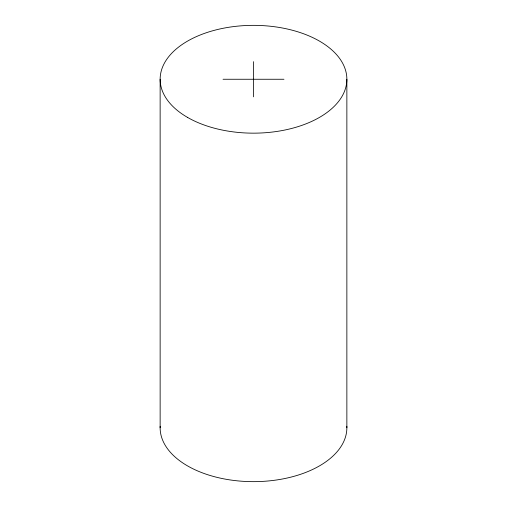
<?xml version="1.0" encoding="UTF-8"?>
<svg xmlns="http://www.w3.org/2000/svg" width="507" height="507" viewBox="0 0 507 507"><rect width="100%" height="100%" fill="white"/><g stroke="black" fill="none" stroke-linecap="round" stroke-linejoin="round"><path stroke-width="0.76" d="M223.029 79.257L283.971 79.257M346.864 79.257L346.864 427.743M253.5 61.664L253.5 96.843M160.136 79.257L160.136 427.743M346.832 426.273A93.364 53.907 0 0 1 253.5 481.65A93.364 53.907 0 0 1 160.168 426.273M187.482 117.37A93.364 53.907 0 0 0 343.683 93.206A93.364 53.907 0 0 0 229.335 27.188A93.364 53.907 0 0 0 187.482 117.37"/></g></svg>
